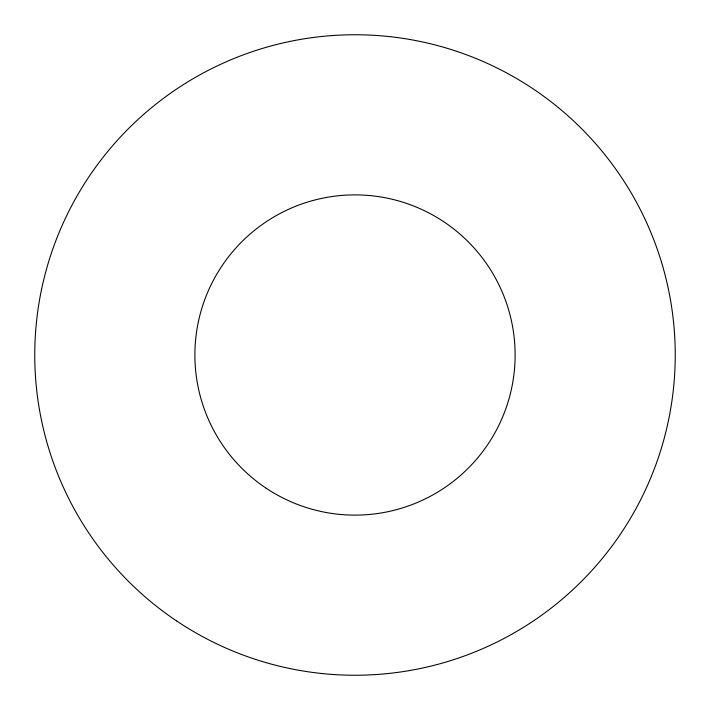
<?xml version="1.0" encoding="UTF-8"?>
<svg xmlns="http://www.w3.org/2000/svg" width="710" height="710" viewBox="0 0 710 710"><rect width="100%" height="100%" fill="white"/><g stroke="black" fill="none" stroke-linecap="round" stroke-linejoin="round"><path stroke-width="1.06" d="M176.426 620.824A320.237 320.237 0 0 0 674.5 376.744A320.237 320.237 0 0 0 214.074 67.432A320.237 320.237 0 0 0 176.426 620.824M265.709 487.912A160.123 160.123 0 0 0 514.75 365.872A160.123 160.123 0 0 0 284.541 211.216A160.123 160.123 0 0 0 265.709 487.912"/></g></svg>
